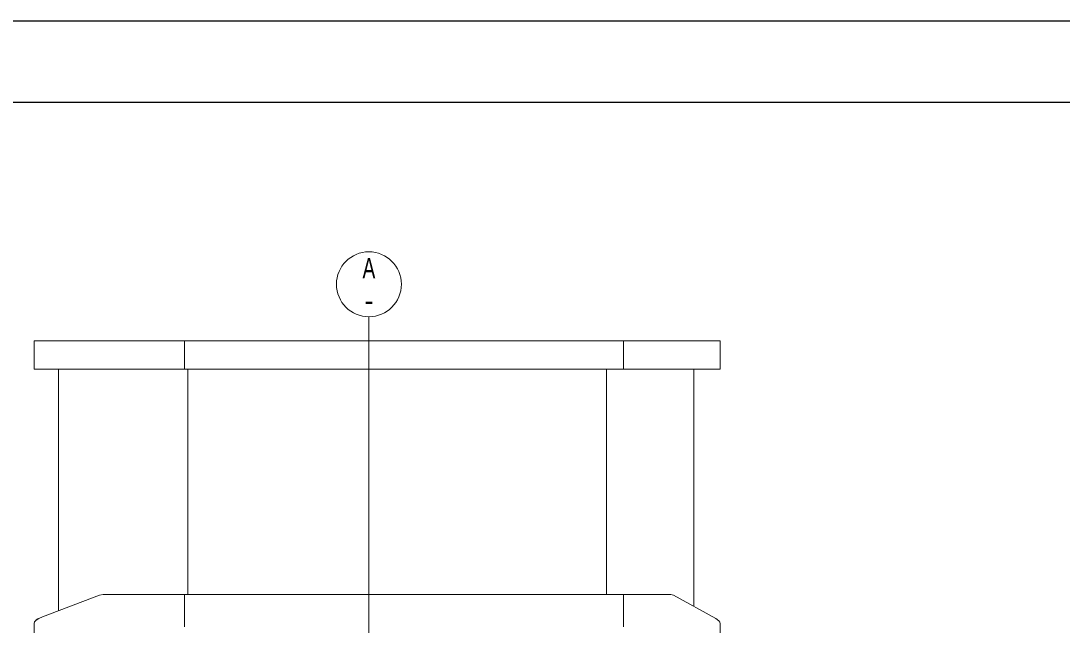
# Model space of a CAD drawing. Extents: x -26 to 2005, y -56 to 785.
# Drawn here: x 638.4 to 894.9, y 636.4 to 785.3 of the extents above; entities that cross this region are included whole.
import ezdxf
from ezdxf.enums import TextEntityAlignment as Align

# ---------------------------------------------------------------- set-up
doc = ezdxf.new("R2010")
doc.units = 0
doc.layers.add('21', color=7, linetype='Continuous', lineweight=13)

msp = doc.modelspace()

# ---------------------------------------------------------------- linework, layer by layer
at = {"layer": '21', "lineweight": 25}
for p, q in [((-26.348, 785.262), (1162.652, 785.262)), ((13.652, 765.262), (1142.652, 765.262))]:
    msp.add_line(p, q, dxfattribs=at)
at = {"layer": '21'}
for p, q in [((724.132, 704.354), (724.132, 712.354)), ((641.632, 706.432), (643.746, 706.432)), ((641.632, 699.432), (641.632, 706.432)), ((643.746, 706.432), (678.709, 706.432)), ((678.709, 699.432), (678.709, 706.432)), ((724.132, 368.668), (724.132, 707.717)), ((786.882, 699.432), (786.882, 706.432)), ((787.805, 706.432), (809.567, 706.432)), ((809.567, 706.432), (810.632, 706.432)), ((810.632, 699.432), (810.632, 706.432)), ((641.632, 699.432), (643.746, 699.432)), ((643.746, 699.432), (678.709, 699.432)), ((647.632, 639.926), (647.632, 699.432)), ((679.481, 643.932), (679.481, 699.432)), ((782.683, 643.932), (782.683, 699.432)), ((787.805, 699.432), (809.567, 699.432)), ((804.132, 641.015), (804.132, 699.432)), ((809.567, 699.432), (810.632, 699.432)), ((657.723, 643.75), (658.689, 643.932)), ((658.689, 643.932), (678.709, 643.932)), ((678.709, 635.932), (678.709, 643.932)), ((786.882, 635.932), (786.882, 643.932)), ((787.805, 643.932), (798.519, 643.932)), ((798.519, 643.932), (799.182, 643.75)), ((643.746, 638.453), (657.723, 643.75)), ((799.182, 643.75), (809.567, 638.013)), ((641.632, 636.829), (641.764, 637.239)), ((641.632, 628.799), (641.632, 636.829)), ((641.764, 637.239), (642.162, 637.647)), ((642.162, 637.647), (642.823, 638.052)), ((642.198, 637.674), (642.575, 637.918)), ((642.823, 638.052), (643.746, 638.453)), ((809.567, 638.013), (810.365, 637.423)), ((810.365, 637.423), (810.565, 637.127)), ((810.565, 637.127), (810.632, 636.829)), ((810.632, 628.799), (810.632, 636.829))]:
    msp.add_line(p, q, dxfattribs=at)
for points in [[(678.709, 706.432), (786.882, 706.432), (787.805, 706.432)], [(678.709, 699.432), (786.882, 699.432), (787.805, 699.432)], [(678.709, 643.932), (786.882, 643.932), (787.805, 643.932)]]:
    msp.add_lwpolyline(points, dxfattribs=at)
msp.add_circle((724.132, 720.354), 8, dxfattribs=at)

# ---------------------------------------------------------------- texts
at = {"layer": '21', "width": 0.7}
msp.add_text('A', height=5.007, dxfattribs=at).set_placement((724.132, 721.85), align=Align.CENTER)
at = {"layer": '21'}
msp.add_text('-', height=5.007, dxfattribs=at).set_placement((724.132, 713.85), align=Align.CENTER)

doc.saveas('drawing.dxf')
